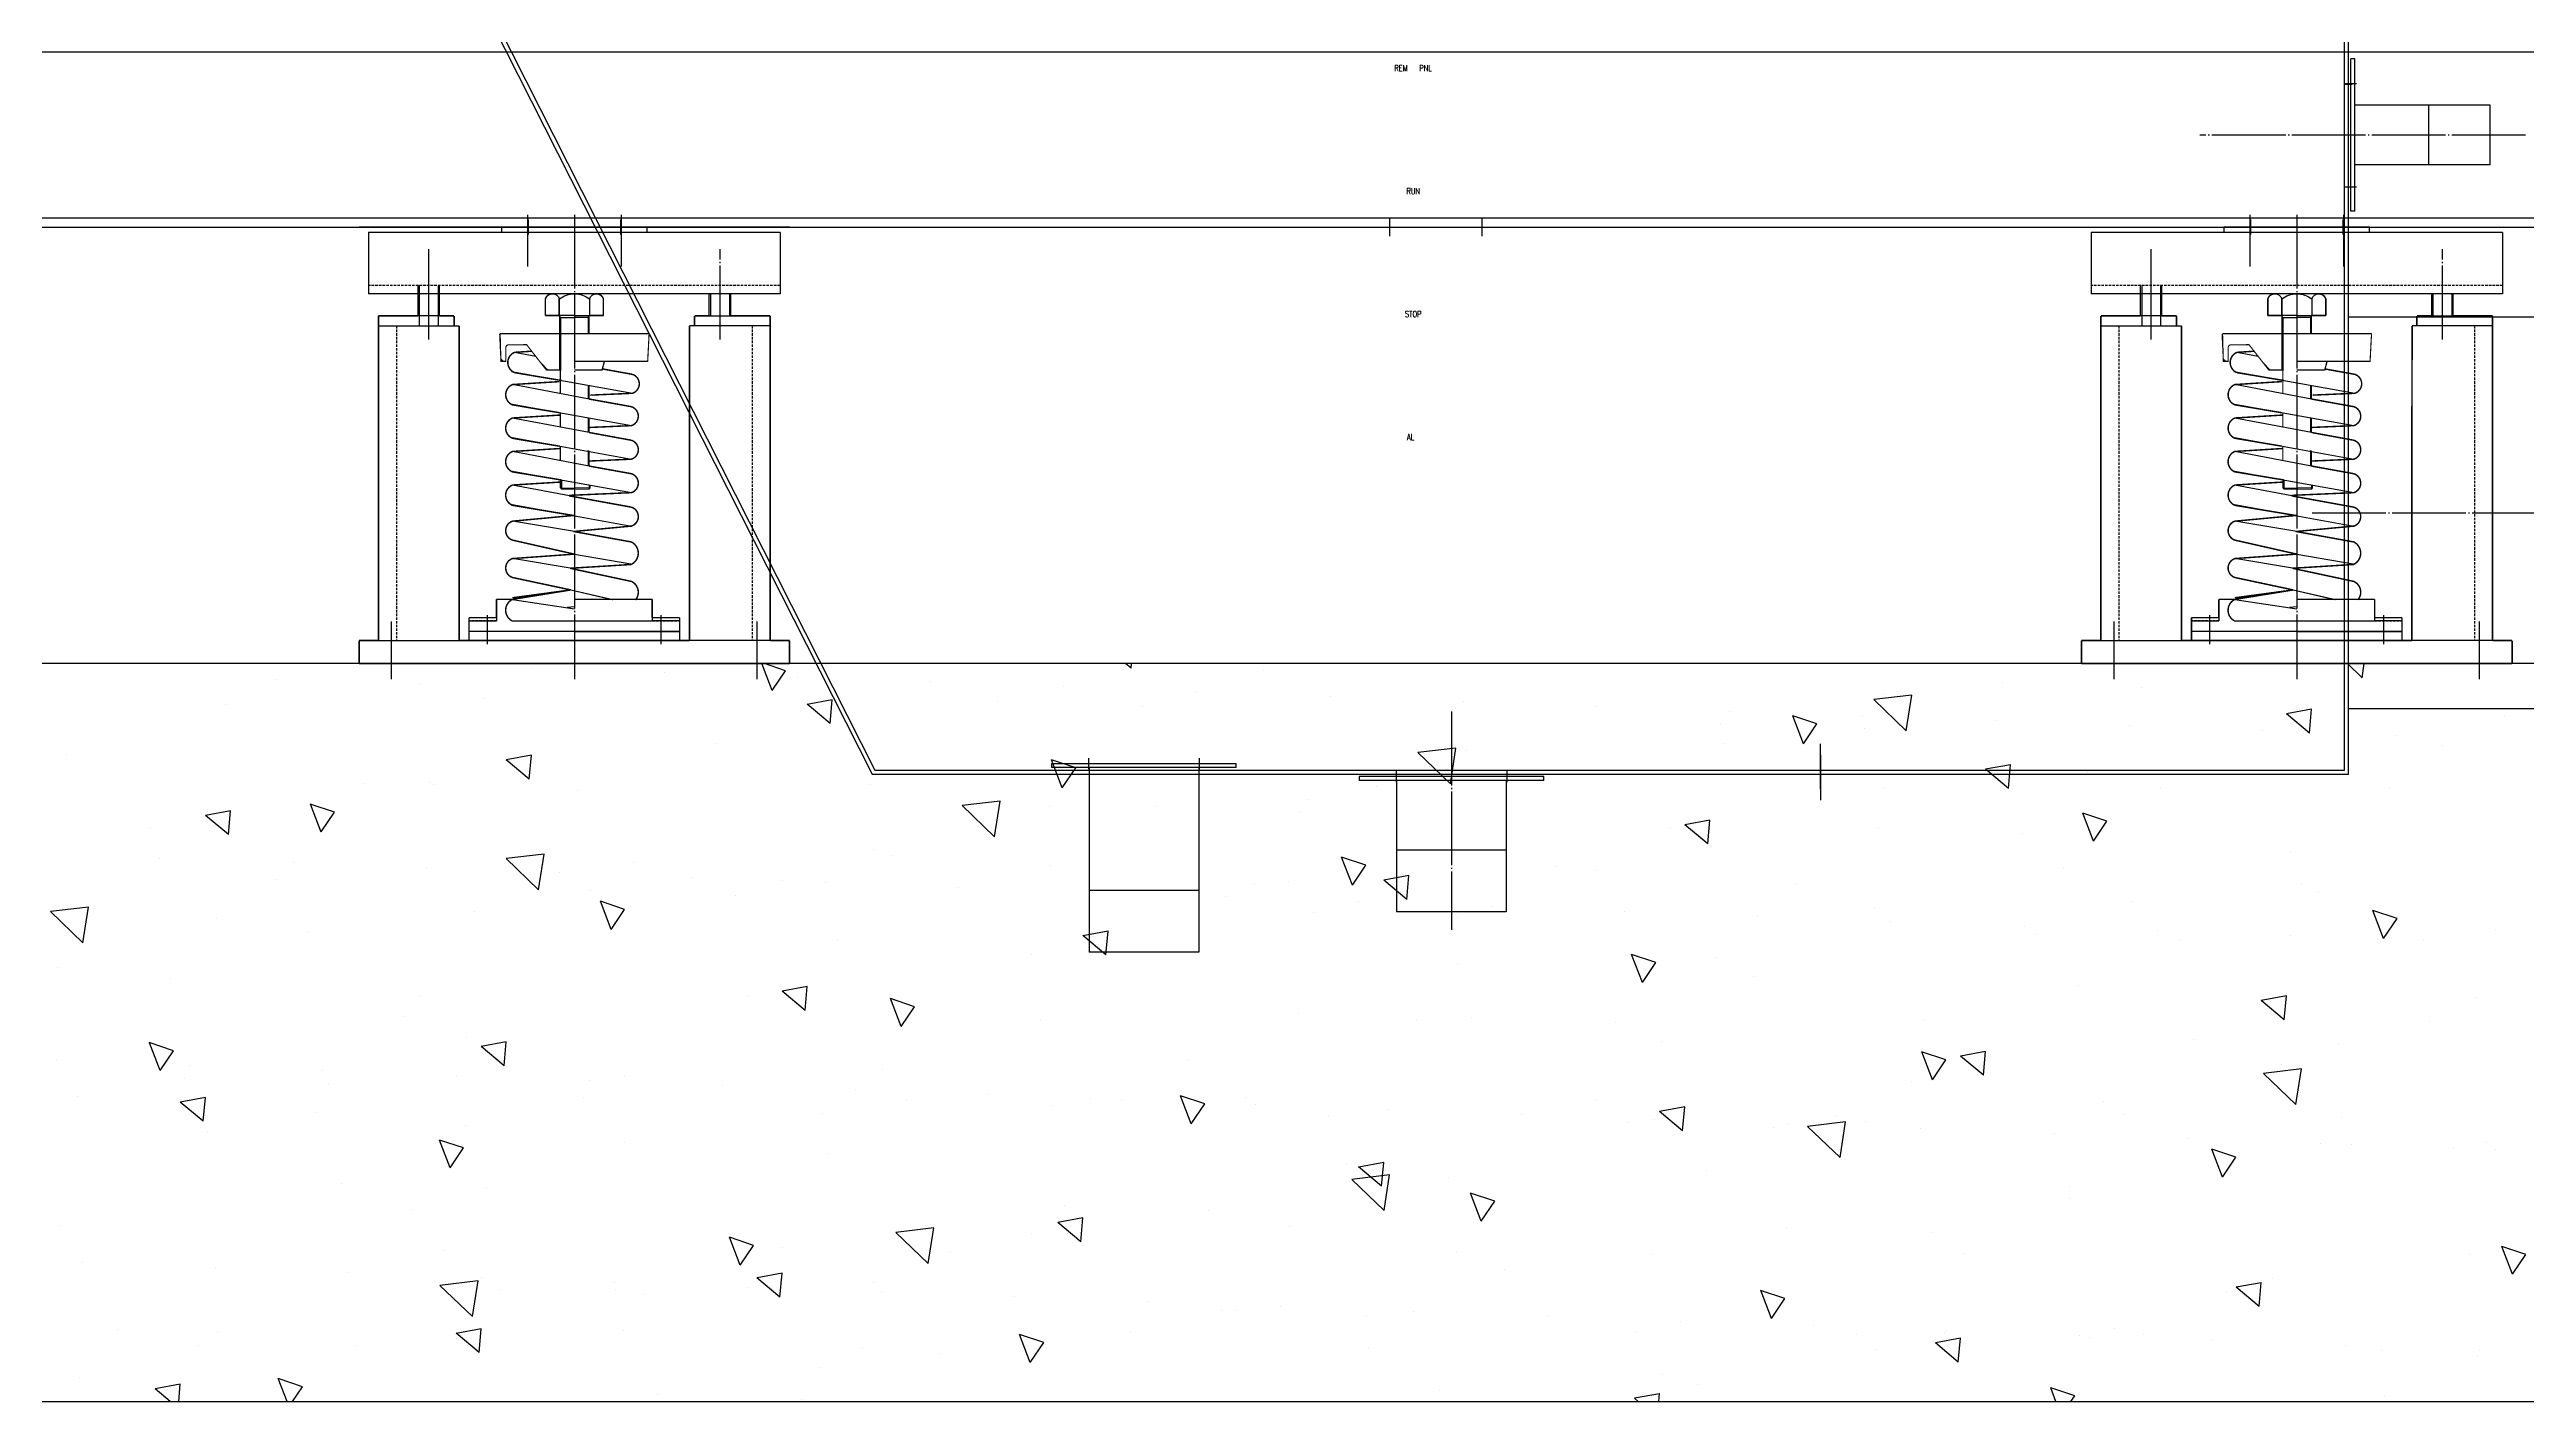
# Model space of a CAD drawing. Header units: millimetres. Extents: x 2905 to 24764, y 2030 to 17488.
# Drawn here: x 7667 to 9680, y 3609 to 4708 of the extents above; entities that cross this region are included whole.
import ezdxf
from ezdxf.enums import TextEntityAlignment as Align

# ---------------------------------------------------------------- set-up
doc = ezdxf.new("R2010")
doc.units = ezdxf.units.MM
doc.linetypes.add('CENTER', pattern=[65, 60, -2, 1, -2])
doc.linetypes.add('HIDDEN', pattern=[3, 2, -1])
doc.layers.add('CENTER', color=1, linetype='CENTER')
doc.layers.add('ST', color=2, linetype='Continuous')
doc.styles.add('단선체', font='romans.shx', dxfattribs={"height": 40, "bigfont": 'ciwhs.shx'})

# ---------------------------------------------------------------- blocks, each defined once
blk = doc.blocks.new('9가로')
at = {"color": 1}
blk.add_line((-4.5, 0), (4.5, 0), dxfattribs=at)
blk = doc.blocks.new('A$C25fbd1b3')
for p, q in [((115.9, 423.1), (234, 423.1)), ((115.9, 418.6), (115.9, 423.1)), ((221.2, 423.1), (128.8, 423.1)), ((234, 418.6), (234, 423.1)), ((7.8, 418.6), (7.8, 368.8)), ((7.8, 418.6), (342.2, 418.6)), ((342.2, 418.6), (342.2, 368.8)), ((7.8, 368.8), (342.2, 368.8)), ((47.9, 350.8), (47.9, 368.8)), ((47.9, 350.8), (47.9, 368.8)), ((48.9, 368.8), (48.9, 350.8)), ((64.3, 368.8), (64.3, 350.8)), ((65.3, 350.8), (65.3, 368.8)), ((157, 368.8), (193, 368.8)), ((162.8, 364.6), (162.8, 351.1)), ((187.2, 364.6), (187.2, 351.1)), ((187.2, 351.1), (187.2, 364.6)), ((198.5, 351.1), (198.5, 364.6)), ((198.5, 351.1), (198.5, 364.6)), ((284.7, 350.8), (284.7, 375.5)), ((284.7, 350.8), (284.7, 368.8)), ((285.7, 375.5), (285.7, 342.7)), ((285.7, 368.8), (285.7, 350.8)), ((301, 375.5), (301, 342.7)), ((301, 368.8), (301, 350.8)), ((302, 350.8), (302, 375.5)), ((302, 350.8), (302, 368.8)), ((302, 350.8), (302, 368.8)), ((15.8, 342.7), (81.3, 342.7)), ((67.3, 350.8), (39.1, 350.8)), ((175, 351.1), (151.4, 351.1)), ((163.8, 349.6), (162.9, 351.1)), ((163.8, 349.6), (175, 349.6)), ((163.8, 349.6), (163.8, 336.4)), ((175, 351.1), (198.5, 351.1)), ((175, 351.1), (198.5, 351.1)), ((186.2, 349.6), (175, 349.6)), ((186.2, 349.6), (187.1, 351.1)), ((186.2, 349.6), (186.2, 336.4)), ((334.2, 342.7), (268.6, 342.7)), ((282.7, 350.8), (310.8, 350.8)), ((186.2, 336.4), (186.2, 306.2)), ((187.1, 336.4), (187.1, 306.8)), ((213.7, 327.3), (216.2, 327.3)), ((115.4, 313.7), (175, 313.7)), ((226.2, 305.7), (127.8, 287.9)), ((152.3, 306.8), (150.4, 313.7)), ((152.3, 306.8), (175, 306.8)), ((206.4, 317.9), (223.6, 321.2)), ((230.7, 313.7), (234.7, 313.7)), ((162.9, 283.2), (225.3, 295)), ((163.8, 294.4), (163.8, 283.4)), ((227, 279.4), (128.6, 261.6)), ((162.9, 256), (225.3, 267.8)), ((163.8, 267.9), (163.8, 256.1)), ((227, 252.1), (128.6, 234.3)), ((227, 224.9), (128.6, 207.1)), ((162.9, 228.7), (225.3, 240.6)), ((163.8, 241.4), (163.8, 228.9)), ((162.1, 210.8), (174.2, 210.8)), ((162.9, 201.5), (225.3, 213.3)), ((163, 213.3), (163, 209.8)), ((186.3, 210.8), (174.2, 210.8)), ((185.4, 217.4), (185.4, 209.8)), ((227, 197.7), (128.6, 179.9)), ((175, 175.4), (225.3, 183.9)), ((175, 157.1), (129.2, 149.2)), ((178.5, 145.6), (225.3, 153.5)), ((177.9, 128), (143.6, 120.2)), ((177.9, 128), (144.3, 120.3)), ((89.4, 103), (111.7, 103)), ((111.7, 105.4), (111.7, 103)), ((225.9, 103), (111.7, 103)), ((124.9, 120.3), (175, 120.3)), ((225.3, 120.3), (175, 112.7)), ((175, 114.3), (180.9, 113.8)), ((238.3, 105.4), (238.3, 103)), ((260.6, 103), (238.3, 103)), ((15.8, 86.8), (81.4, 86.8)), ((175, 94.3), (89.4, 94.3)), ((89.4, 94.3), (175, 94.3)), ((89.4, 94.3), (260.7, 94.3)), ((106.6, 94.3), (89.4, 94.3)), ((243.4, 94.3), (260.6, 94.3)), ((334.2, 86.8), (268.6, 86.8)), ((0, 68.1), (350, 68.1))]:
    blk.add_line(p, q)
at = {"linetype": 'CENTER'}
for p, q in [((293.4, 349.4), (293.4, 405.2)), ((293.4, 356.2), (293.4, 389.6)), ((104.3, 83.8), (104.3, 107.4)), ((245.7, 83.8), (245.7, 107.4))]:
    blk.add_line(p, q, dxfattribs=at)
at = {"linetype": 'HIDDEN'}
for p, q in [((7.8, 375.5), (342.2, 375.5)), ((30.5, 342.7), (30.5, 86.8)), ((319.5, 342.7), (319.5, 86.8)), ((111.7, 103), (89.4, 103)), ((238.3, 103), (260.6, 103))]:
    blk.add_line(p, q, dxfattribs=at)
at = {"color": 0}
for p, q in [((186.2, 335.1), (187.5, 336.4)), ((196.5, 306.8), (202.2, 312.6)), ((232.6, 313.7), (235, 316.1))]:
    blk.add_line(p, q, dxfattribs=at)
for points, const_width in [([(157, 368.8, 0.322657), (151.4, 364.6, 0.322657)], 1.2), ([(193, 368.8, -0.322657), (198.5, 364.6, -0.322657)], 1.2), ([(230.7, 325, 0.414214), (228.4, 327.3, 0.414214)], 0.909), ([(127.8, 303.3, 0.725116), (127.8, 287.9, 0.725116)], 1.2), ([(185.5, 298.3), (223.6, 304.7, 0.664207), (223.6, 321.2, 0.63815)], 1.2), ([(185.5, 298.3), (223.6, 304.7, 0.562661), (225.9, 319.8, 0.562661)], 1.2), ([(187.1, 272.1), (225.3, 278.5, 0.664207), (225.3, 295, 0.63815)], 1.2), ([(128.6, 277, 0.725116), (128.6, 261.6, 0.725116)], 1.2), ([(187.1, 244.9), (225.3, 251.3, 0.664207), (225.3, 267.8, 0.63815)], 1.2), ([(128.6, 249.7, 0.725116), (128.6, 234.3, 0.725116)], 1.2), ([(128.6, 222.5, 0.725116), (128.6, 207.1, 0.725116)], 1.2), ([(185.4, 217.4), (225.3, 224, 0.664207), (225.3, 240.6)], 1.2), ([(175, 188.4), (225.3, 196.8, 0.664207), (225.3, 213.3, 0.63815)], 1.2), ([(128.6, 195.3, 0.725116), (128.6, 179.9, 0.725116)], 1.2), ([(175, 157.1), (225.3, 168.5, 0.712533), (225.3, 183.9, 0.643566)], 1.2), ([(128.6, 167, 0.611938), (128.6, 148.8, 0.611938)], 1.2), ([(225.3, 153.5, -0.712533), (225.3, 138.1), (177.9, 128)], 1.2), ([(128.6, 134.9, 0.495188), (125.3, 119.9, 0.495188)], 1.2), ([(225.9, 103, 0.602155), (225.3, 120.3, 0.60596)], 1.2)]:
    blk.add_lwpolyline(points, format="xyb", dxfattribs=dict(const_width=const_width))
for points, const_width in [([(151.4, 351.1), (151.4, 364.6)], 1.2), ([(198.5, 351.1), (198.5, 364.6)], 1.2), ([(15.8, 350.8), (15.8, 86.8)], 1.34), ([(15.8, 350.8), (47.9, 350.8)], 1.34), ([(15.8, 350.8), (47.9, 350.8)], 1.34), ([(65.3, 350.8), (77.3, 350.8)], 1.34), ([(67.3, 350.8), (77.3, 350.8)], 1.34), ([(77.3, 350.8), (77.3, 342.7)], 1.34), ([(77.3, 350.8), (77.3, 342.7)], 1.34), ([(81.3, 342.7), (81.4, 86.8)], 1.34), ([(162.9, 351.1), (151.4, 351.1)], 1.2), ([(162.9, 351.1), (162.9, 336.4)], 0.751), ([(187.1, 351.1), (198.5, 351.1)], 1.2), ([(187.1, 351.1), (187.1, 336.4)], 0.751), ([(268.6, 342.7), (268.6, 86.8)], 1.34), ([(282.7, 350.8), (272.7, 350.8)], 1.34), ([(284.7, 350.8), (272.7, 350.8)], 1.34), ([(272.7, 350.8), (272.7, 342.7)], 1.34), ([(272.7, 350.8), (272.7, 342.7)], 1.34), ([(334.2, 350.8), (302, 350.8)], 1.34), ([(334.2, 350.8), (302, 350.8)], 1.34), ([(334.2, 350.8), (334.2, 86.8)], 1.34), ([(175, 336.4), (114.2, 336.4)], 0.909), ([(114.2, 336.4), (115.4, 313.7)], 0.909), ([(175, 336.4), (235.3, 336.4)], 0.909), ([(197.7, 306.8), (213.7, 327.3)], 0.909), ([(223.6, 321.2), (209.6, 322.1)], 1.2), ([(213.7, 327.3), (228.4, 327.3)], 0.909), ([(230.7, 325), (230.7, 313.7)], 0.909), ([(235.7, 336.4), (234.6, 313.7)], 0.909), ([(235.3, 336.4), (234.7, 313.7)], 0.909), ([(150.4, 313.7), (115.4, 313.7)], 0.909), ([(127.8, 303.3), (152.1, 307.7)], 1.2), ([(197.7, 306.8), (186.2, 306.8)], 1.2), ([(186.3, 306.8), (186.3, 287.6)], 0.976), ([(230.7, 313.7), (234.7, 313.7)], 0.909), ([(127.8, 287.9), (162.1, 286.4)], 1.2), ([(128.6, 277), (162.9, 283.2)], 1.2), ([(162.9, 294.2), (162.9, 283.2)], 0.751), ([(225.3, 295), (187.1, 297.4)], 1.2), ([(128.6, 261.6), (162.9, 260.1)], 1.2), ([(162.9, 267.8), (162.9, 256)], 0.751), ([(225.3, 267.8), (186.3, 270.2)], 1.2), ([(186.3, 272), (186.3, 260.4)], 0.976), ([(128.6, 249.7), (162.9, 256)], 1.2), ([(225.3, 240.6), (186.3, 243)], 1.2), ([(186.3, 244.8), (186.3, 233.2)], 0.976), ([(128.6, 234.3), (162.9, 232.8)], 1.2), ([(128.6, 222.5), (162.9, 228.7)], 1.2), ([(162.9, 241.2), (162.9, 228.7)], 0.751), ([(128.6, 207.1), (179.2, 204.9)], 1.2), ([(128.6, 195.3), (179.2, 204.5)], 1.2), ([(162.1, 210.8), (163, 209.8)], 0.976), ([(162.1, 213.1), (162.1, 210.8)], 0.751), ([(163, 209.8), (174.2, 209.8)], 0.751), ([(185.4, 209.8), (174.2, 209.8)], 0.751), ([(186.3, 210.8), (185.4, 209.8)], 0.751), ([(225.3, 213.3), (186.3, 215.7)], 1.2), ([(186.3, 217.5), (186.3, 210.8)], 0.976), ([(225.3, 183.9), (175, 188.6)], 1.2), ([(128.6, 179.9), (175.8, 175.5)], 1.2), ([(128.6, 167), (175, 175.4)], 1.2), ([(128.6, 148.7), (178.5, 145.6)], 1.2), ([(178.5, 145.6), (128.6, 134.9)], 1.2), ([(175, 157.1), (225.3, 153.5)], 1.2), ([(111.7, 120.3), (111.7, 105.4)], 1.2), ([(124.9, 120.3), (111.7, 120.3)], 1.2), ([(225.3, 120.3), (177.9, 128)], 1.2), ([(225.3, 121.6), (177.9, 128)], 1.2), ([(225.1, 120.3), (238.3, 120.3)], 1.2), ([(238.3, 120.3), (238.3, 105.4)], 1.2), ([(111.7, 105.4), (89.4, 105.4)], 1.2), ([(89.4, 105.4), (89.4, 94.3)], 1.2), ([(238.3, 105.4), (260.6, 105.4)], 1.2), ([(260.6, 105.4), (260.6, 94.3)], 1.2), ([(0, 86.8), (0, 68.1)], 1.34), ([(0, 86.8), (15.8, 86.8)], 1.34), ([(81.4, 86.8), (268.6, 86.8)], 1.34), ([(89.4, 94.3), (89.4, 86.8)], 1.2), ([(260.6, 94.3), (260.6, 86.8)], 1.2), ([(350, 86.8), (334.2, 86.8)], 1.34), ([(350, 86.8), (350, 68.1)], 1.34), ([(0, 68.1), (350, 68.1)], 1.34)]:
    blk.add_lwpolyline(points, dxfattribs=dict(const_width=const_width))
for centre, radius, start, end in [((157.1, 362.8), 5.94, 17.2184, 162.7816), ((175.1, 348.4), 20.4, 90.4828, 127.3884), ((174.8, 348.4), 20.4, 52.6116, 89.5172), ((192.8, 362.8), 5.94, 17.2184, 162.7816)]:
    blk.add_arc(centre, radius, start, end)
at = {"layer": 'CENTER'}
for p, q in [((137, 433), (137, 390.9)), ((175, 433), (175, 55.5)), ((213, 433), (213, 390.9)), ((56.6, 331.7), (56.6, 405.2)), ((293.4, 331.7), (293.4, 405.2)), ((26.5, 55.4), (26.5, 102.4)), ((323.5, 55.4), (323.5, 102.4))]:
    blk.add_line(p, q, dxfattribs=at)

msp = doc.modelspace()

# ---------------------------------------------------------------- linework, layer by layer
for p, q in [((7982.8, 4815.6), (8335.4, 4118.8)), ((7985, 4818.8), (8337.6, 4122)), ((9532.2, 4122), (9532.2, 4818.8)), ((9535.4, 4118.8), (9535.4, 4815.6)), ((5343.3, 4706.1), (12243.2, 4706.1)), ((9537.4, 4576.4), (9537.4, 4700.4)), ((9540.6, 4700.4), (9537.4, 4700.4)), ((9540.6, 4576.4), (9540.6, 4700.4)), ((9650.6, 4662.7), (9540.6, 4662.7)), ((9600.6, 4614.1), (9600.6, 4662.7)), ((9650.6, 4614.1), (9650.6, 4662.7)), ((9650.6, 4614.1), (9540.6, 4614.1)), ((5343.3, 4571.1), (12243.2, 4571.1)), ((9540.6, 4576.4), (9537.4, 4576.4)), ((5343.3, 4563.6), (12243.2, 4563.6)), ((8268.3, 4563.6), (7918.3, 4563.6)), ((9318.3, 4563.6), (9668.3, 4563.6)), ((7918.3, 4208.6), (8268.3, 4208.6)), ((9668.3, 4208.6), (9318.3, 4208.6)), ((8335.4, 4118.8), (9535.4, 4118.8)), ((8337.6, 4122), (9532.2, 4122)), ((8481.2, 4127.2), (8481.2, 4124)), ((8631.2, 4127.2), (8481.2, 4127.2)), ((8631.2, 4124), (8481.2, 4124)), ((8511.7, 4124), (8511.7, 3974)), ((8600.8, 4124), (8600.8, 3974)), ((8631.2, 4124), (8631.2, 4127.2)), ((8731.2, 4116.8), (8731.2, 4113.6)), ((8881.2, 4116.8), (8731.2, 4116.8)), ((8881.2, 4113.6), (8731.2, 4113.6)), ((8761.7, 4113.6), (8761.7, 4006.8)), ((8850.8, 4113.6), (8850.8, 4006.8)), ((8881.2, 4113.6), (8881.2, 4116.8)), ((8850.8, 4056.8), (8761.7, 4056.8)), ((8600.8, 4024), (8511.7, 4024)), ((8850.8, 4006.8), (8761.7, 4006.8)), ((8600.8, 3974), (8511.7, 3974))]:
    msp.add_line(p, q)
at = {"color": 2}
for p, q in [((9532.4, 4679.7), (9538.4, 4679.7)), ((9532.4, 4596.4), (9538.4, 4596.4))]:
    msp.add_line(p, q, dxfattribs=at)
at = {"color": 1}
for p, q in [((9532.9, 4680.4), (9541.9, 4680.4)), ((9532.9, 4596.4), (9541.9, 4596.4)), ((8755.8, 4571.1), (8755.8, 4556.1)), ((8830.8, 4571.1), (8830.8, 4556.1)), ((8055.8, 4569.6), (8055.8, 4557.6)), ((8130.8, 4569.6), (8130.8, 4557.6)), ((9455.8, 4569.6), (9455.8, 4557.6)), ((9530.8, 4569.6), (9530.8, 4557.6)), ((8511.2, 4131.7), (8511.2, 4122.7)), ((8601.2, 4131.7), (8601.2, 4122.7))]:
    msp.add_line(p, q, dxfattribs=at)
at = {"color": 7}
for p, q in [((9535.4, 4490.5), (9740.4, 4490.5)), ((9535.4, 4172), (9740.4, 4172))]:
    msp.add_line(p, q, dxfattribs=at)
at = {"color": 8}
for p, q in [((12743.3, 4208.6), (4843.3, 4208.6)), ((4843.3, 3608.6), (12743.3, 3608.6))]:
    msp.add_line(p, q, dxfattribs=at)
at = {"color": 8, "linetype": 'Continuous'}
for p, q in [((8254.2, 4186.6), (8245.7, 4208.6)), ((8265, 4202.8), (8247.8, 4208.6)), ((8545.8, 4204.9), (8541.4, 4208.6)), ((8545.8, 4204.9), (8546.1, 4208.6)), ((9546.4, 4197.1), (9534.5, 4208.6)), ((9546.4, 4197.1), (9548.2, 4208.6)), ((7850.4, 4195.4), (7850.4, 4195.4)), ((7967.9, 4191.3), (7967.9, 4191.3)), ((8058.2, 4205.5), (8058.2, 4205.5)), ((8166.5, 4201.6), (8166.5, 4201.6)), ((8254.1, 4186.6), (8265, 4202.8)), ((8274.7, 4197.6), (8274.7, 4197.6)), ((8382.9, 4193.7), (8382.9, 4193.7)), ((8491.2, 4189.7), (8491.2, 4189.7)), ((8653.2, 4202.8), (8653.2, 4202.8)), ((9254.3, 4193.3), (9254.3, 4193.3)), ((9367, 4189), (9367, 4189)), ((7809.6, 4175), (7809.6, 4175)), ((8019.4, 4180.3), (8019.4, 4180.3)), ((8301.2, 4159.8), (8282.5, 4175.5)), ((8302.9, 4179.2), (8282.6, 4175.4)), ((8301.2, 4159.8), (8302.9, 4179.2)), ((8437.6, 4177.6), (8437.6, 4177.6)), ((8555.1, 4173.5), (8555.1, 4173.5)), ((8599.4, 4185.8), (8599.4, 4185.8)), ((8707.6, 4181.8), (8707.6, 4181.8)), ((8815.9, 4177.9), (8815.9, 4177.9)), ((8924.1, 4173.9), (8924.1, 4173.9)), ((9032.3, 4170), (9032.3, 4170)), ((9180.4, 4182.9), (9149.5, 4179.3)), ((9175.9, 4154), (9149.5, 4179.3)), ((9157.2, 4183.7), (9157.2, 4183.7)), ((9175.9, 4154), (9180.4, 4182.9)), ((9505.3, 4171.5), (9484.9, 4167.8)), ((9503.6, 4152.1), (9484.9, 4167.8)), ((9503.6, 4152.1), (9505.3, 4171.6)), ((8314.5, 4157.3), (8314.5, 4157.3)), ((9024.8, 4159.8), (9024.8, 4159.8)), ((9092.3, 4143.4), (9083.6, 4166.1)), ((9103.2, 4159.5), (9083.6, 4166.1)), ((9092.3, 4143.4), (9103.2, 4159.5)), ((9140.5, 4166), (9140.5, 4166)), ((9142.3, 4155.7), (9142.3, 4155.7)), ((9248.8, 4162.1), (9248.8, 4162.1)), ((9357, 4158.1), (9357, 4158.1)), ((9465.2, 4154.2), (9465.2, 4154.2)), ((9573.5, 4150.2), (9573.5, 4150.2)), ((9662.1, 4166), (9662.1, 4166)), ((7680.7, 4134.7), (7680.7, 4134.7)), ((8058.4, 4134.1), (8038, 4130.3)), ((8056.7, 4114.7), (8038, 4130.3)), ((8056.7, 4114.7), (8058.4, 4134.1)), ((8208.1, 4143.3), (8208.1, 4143.3)), ((8489.9, 4107.5), (8481.2, 4130.3)), ((8500.8, 4123.7), (8481.2, 4130.3)), ((8809.9, 4139.8), (8779, 4136.2)), ((8805.4, 4110.9), (8779, 4136.2)), ((8805.4, 4110.9), (8809.8, 4139.8)), ((8818.5, 4138.2), (8818.5, 4138.2)), ((9028.3, 4143.4), (9028.3, 4143.4)), ((9611.9, 4142), (9611.9, 4142)), ((7922, 4110.9), (7922, 4110.9)), ((7975.8, 4111.7), (7975.8, 4111.7)), ((7978.6, 4109.9), (7978.6, 4109.9)), ((8333.7, 4109.9), (8333.7, 4109.9)), ((8489.9, 4107.5), (8500.8, 4123.7)), ((8745.4, 4108.9), (8745.4, 4108.9)), ((8795.3, 4125.5), (8795.3, 4125.5)), ((9157.1, 4108), (9157.1, 4108)), ((9260.7, 4126.4), (9240.4, 4122.7)), ((9259, 4107), (9240.4, 4122.7)), ((9259, 4107), (9260.7, 4126.5)), ((9323.4, 4120.4), (9323.4, 4120.4)), ((9382.5, 4107.7), (9382.5, 4107.7)), ((7813.8, 4088.9), (7793.5, 4085.2)), ((7812.1, 4069.6), (7813.8, 4089)), ((7898.4, 4087.8), (7878.7, 4094.4)), ((7887.5, 4071.6), (7878.8, 4094.4)), ((7887.5, 4071.7), (7898.4, 4087.8)), ((8096.1, 4105.7), (8096.1, 4105.7)), ((8439.3, 4096.7), (8408.5, 4093.1)), ((8434.9, 4067.8), (8408.5, 4093.1)), ((8434.8, 4067.8), (8439.3, 4096.7)), ((8479.8, 4092.6), (8479.8, 4092.6)), ((8565.8, 4092.1), (8565.8, 4092.1)), ((8683.3, 4087.9), (8683.3, 4087.9)), ((8689.6, 4097.8), (8689.6, 4097.8)), ((9339, 4080.4), (9319.3, 4087)), ((9328.1, 4064.2), (9319.4, 4087)), ((9568.8, 4107), (9568.8, 4107)), ((7749.2, 4075.6), (7749.2, 4075.6)), ((7812.1, 4069.6), (7793.4, 4085.2)), ((8984.6, 4074.8), (8984.6, 4074.8)), ((9016.2, 4081.3), (8995.8, 4077.5)), ((9014.5, 4061.9), (8995.8, 4077.6)), ((9014.5, 4061.9), (9016.2, 4081.4)), ((9153, 4074.3), (9153, 4074.3)), ((9270.5, 4070.1), (9270.5, 4070.1)), ((9328.1, 4064.3), (9339, 4080.4)), ((7756.4, 4050.5), (7756.4, 4050.5)), ((8068.8, 4053.6), (8037.9, 4050)), ((8064.3, 4024.7), (8037.9, 4050)), ((8064.3, 4024.7), (8068.8, 4053.6)), ((8141, 4047), (8141, 4047)), ((8336.4, 4057.8), (8336.4, 4057.8)), ((8350.8, 4052.3), (8350.8, 4052.3)), ((8725.7, 4028.4), (8716.9, 4051.2)), ((8736.6, 4044.6), (8716.9, 4051.2)), ((9488.6, 4055.7), (9488.6, 4055.7)), ((7850.6, 4033), (7850.6, 4033)), ((7864.7, 4046.5), (7864.7, 4046.5)), ((7972.9, 4042.6), (7972.9, 4042.6)), ((8068.3, 4045.4), (8068.3, 4045.4)), ((8081.1, 4038.6), (8081.1, 4038.6)), ((8189.4, 4034.7), (8189.4, 4034.7)), ((8262.3, 4032), (8262.3, 4032)), ((8297.6, 4030.7), (8297.6, 4030.7)), ((8405.8, 4026.8), (8405.8, 4026.8)), ((8480, 4044.5), (8480, 4044.5)), ((8645.9, 4029.3), (8645.9, 4029.3)), ((8674, 4031), (8674, 4031)), ((8725.7, 4028.4), (8736.6, 4044.6)), ((8771.6, 4036.2), (8751.3, 4032.4)), ((8769.9, 4016.8), (8751.3, 4032.5)), ((8769.9, 4016.8), (8771.6, 4036.2)), ((8891.7, 4043.5), (8891.7, 4043.5)), ((8923.6, 4040), (8923.6, 4040)), ((9085.7, 4030.1), (9085.7, 4030.1)), ((9303.4, 4042.6), (9303.4, 4042.6)), ((9497.4, 4029.1), (9497.4, 4029.1)), ((7698.3, 4010.5), (7667.4, 4006.9)), ((7693.8, 3981.6), (7667.4, 4006.9)), ((7693.8, 3981.6), (7698.3, 4010.5)), ((8012.1, 4006.7), (8012.1, 4006.7)), ((8106.8, 4024.3), (8106.8, 4024.3)), ((8123.3, 3992.5), (8114.5, 4015.3)), ((8134.1, 4008.7), (8114.5, 4015.3)), ((8123.2, 3992.5), (8134.1, 4008.7)), ((8224.3, 4020.2), (8224.3, 4020.2)), ((8514.1, 4022.8), (8514.1, 4022.8)), ((8622.3, 4018.9), (8622.3, 4018.9)), ((8694, 4006.5), (8694, 4006.5)), ((8730.5, 4014.9), (8730.5, 4014.9)), ((8838.7, 4010.9), (8838.7, 4010.9)), ((8947, 4007), (8947, 4007)), ((9149.9, 4010.2), (9149.9, 4010.2)), ((9359.7, 4015.4), (9359.7, 4015.4)), ((9510.8, 4022.2), (9510.8, 4022.2)), ((9563.9, 3985.1), (9555.1, 4007.9)), ((9574.8, 4001.3), (9555.1, 4007.9)), ((7802.3, 4001.5), (7802.3, 4001.5)), ((7877.4, 3990.1), (7877.4, 3990.1)), ((8527.1, 3991.1), (8506.7, 3987.3)), ((8525.4, 3971.7), (8506.7, 3987.4)), ((8525.4, 3971.7), (8527.1, 3991.1)), ((8811.5, 4002.4), (8811.5, 4002.4)), ((9055.2, 4003), (9055.2, 4003)), ((9163.4, 3999.1), (9163.4, 3999.1)), ((9271.7, 3995.1), (9271.7, 3995.1)), ((9281.2, 3988.7), (9281.2, 3988.7)), ((9379.9, 3991.2), (9379.9, 3991.2)), ((9488.1, 3987.2), (9488.1, 3987.2)), ((9563.8, 3985.1), (9574.8, 4001.3)), ((9654.8, 3992.4), (9654.8, 3992.4)), ((8307.2, 3983.7), (8307.2, 3983.7)), ((8464.6, 3972.3), (8464.6, 3972.3)), ((8961.4, 3949.3), (8952.7, 3972.1)), ((8972.3, 3965.5), (8952.7, 3972.1)), ((9021, 3969.8), (9021, 3969.8)), ((9398.7, 3984.6), (9398.7, 3984.6)), ((9596.4, 3983.3), (9596.4, 3983.3)), ((7673.4, 3961.1), (7673.4, 3961.1)), ((7765.4, 3952.5), (7765.4, 3952.5)), ((8811.2, 3964.6), (8811.2, 3964.6)), ((8961.4, 3949.3), (8972.3, 3965.5)), ((9051.8, 3954.5), (9051.8, 3954.5)), ((9316, 3946.9), (9316, 3946.9)), ((7968.4, 3938.2), (7968.4, 3938.2)), ((8235.1, 3938.8), (8235.1, 3938.8)), ((8280.8, 3926.6), (8262.1, 3942.3)), ((8282.5, 3946), (8262.2, 3942.2)), ((8280.8, 3926.6), (8282.5, 3946)), ((8359, 3913.4), (8350.3, 3936.2)), ((8369.9, 3929.6), (8350.3, 3936.2)), ((8352.6, 3934.7), (8352.6, 3934.7)), ((8359, 3913.4), (8369.9, 3929.6)), ((9484.9, 3938.3), (9464.5, 3934.6)), ((9483.2, 3919), (9464.5, 3934.6)), ((9483.2, 3919), (9484.9, 3938.4)), ((9639, 3936.7), (9639, 3936.7)), ((7954.6, 3921.3), (7954.6, 3921.3)), ((8366.3, 3920.3), (8366.3, 3920.3)), ((8472.4, 3919), (8472.4, 3919)), ((8682.2, 3924.3), (8682.2, 3924.3)), ((8778, 3919.3), (8778, 3919.3)), ((8822.2, 3921), (8822.2, 3921)), ((8939.8, 3916.9), (8939.8, 3916.9)), ((9189.7, 3918.4), (9189.7, 3918.4)), ((9601.4, 3917.4), (9601.4, 3917.4)), ((7767.5, 3893.8), (7747.8, 3900.4)), ((7756.6, 3877.6), (7747.9, 3900.3)), ((7756.6, 3877.6), (7767.5, 3893.8)), ((8005.6, 3904.5), (8005.6, 3904.5)), ((8038, 3900.9), (8017.6, 3897.1)), ((8036.3, 3881.5), (8017.6, 3897.2)), ((8036.3, 3881.5), (8038, 3900.9)), ((8592.8, 3886.7), (8592.8, 3886.7)), ((8977.3, 3901.3), (8977.3, 3901.3)), ((9208.1, 3886.4), (9188.4, 3893)), ((9197.2, 3870.2), (9188.5, 3892.9)), ((9197.2, 3870.2), (9208.1, 3886.4)), ((9240.3, 3893.2), (9220, 3889.5)), ((9238.6, 3873.8), (9220, 3889.5)), ((9238.6, 3873.8), (9240.3, 3893.3)), ((9409.4, 3903.2), (9409.4, 3903.2)), ((9527, 3899.1), (9527, 3899.1)), ((7672.6, 3885.6), (7672.6, 3885.6)), ((7776.1, 3871.1), (7776.1, 3871.1)), ((7780.8, 3881.6), (7780.8, 3881.6)), ((7889, 3877.7), (7889, 3877.7)), ((7893.6, 3866.9), (7893.6, 3866.9)), ((7997.3, 3873.7), (7997.3, 3873.7)), ((8105.5, 3869.8), (8105.5, 3869.8)), ((8133.7, 3873.5), (8133.7, 3873.5)), ((8213.7, 3865.8), (8213.7, 3865.8)), ((8343.5, 3878.7), (8343.5, 3878.7)), ((9180, 3868.9), (9180, 3868.9)), ((9497.1, 3879), (9466.2, 3875.4)), ((9492.6, 3850.1), (9466.2, 3875.4)), ((9481.3, 3882.2), (9481.3, 3882.2)), ((9492.6, 3850.1), (9497.1, 3879)), ((7689.2, 3856.8), (7689.2, 3856.8)), ((7793.4, 3855.8), (7773, 3852)), ((7791.7, 3836.4), (7773, 3852)), ((7791.7, 3836.4), (7793.4, 3855.8)), ((8100.9, 3855.8), (8100.9, 3855.8)), ((8322, 3861.9), (8322, 3861.9)), ((8363.3, 3853.3), (8363.3, 3853.3)), ((8430.2, 3857.9), (8430.2, 3857.9)), ((8480.8, 3849.1), (8480.8, 3849.1)), ((8512.6, 3854.9), (8512.6, 3854.9)), ((8538.4, 3853.9), (8538.4, 3853.9)), ((8594.8, 3834.3), (8586, 3857.1)), ((8605.7, 3850.5), (8586, 3857.1)), ((8594.8, 3834.3), (8605.7, 3850.5)), ((8638.6, 3855.7), (8638.6, 3855.7)), ((8646.7, 3850), (8646.7, 3850)), ((8754.9, 3846), (8754.9, 3846)), ((8924.3, 3853.9), (8924.3, 3853.9)), ((8995.8, 3848.1), (8975.4, 3844.4)), ((8994.1, 3828.7), (8995.8, 3848.2)), ((9336, 3852.9), (9336, 3852.9)), ((7795, 3827.9), (7795, 3827.9)), ((7883.2, 3843.4), (7883.2, 3843.4)), ((8004.8, 3833.2), (8004.8, 3833.2)), ((8294.9, 3842.4), (8294.9, 3842.4)), ((8706.6, 3841.4), (8706.6, 3841.4)), ((8863.1, 3842.1), (8863.1, 3842.1)), ((8950.5, 3835.5), (8950.5, 3835.5)), ((8971.4, 3838.1), (8971.4, 3838.1)), ((8994.1, 3828.7), (8975.4, 3844.4)), ((9068, 3831.3), (9068, 3831.3)), ((9079.6, 3834.2), (9079.6, 3834.2)), ((9126.6, 3835.9), (9095.7, 3832.3)), ((9122.1, 3807), (9095.7, 3832.3)), ((9118.3, 3840.5), (9118.3, 3840.5)), ((9122.1, 3807), (9126.5, 3835.9)), ((9142.6, 3836.6), (9142.6, 3836.6)), ((9187.8, 3830.2), (9187.8, 3830.2)), ((9296, 3826.3), (9296, 3826.3)), ((9352.4, 3841.8), (9352.4, 3841.8)), ((9530, 3839.5), (9530, 3839.5)), ((7992.4, 3798.5), (7983.6, 3821.2)), ((8003.3, 3814.7), (7983.6, 3821.2)), ((7992.3, 3798.5), (8003.3, 3814.7)), ((8133.9, 3819), (8133.9, 3819)), ((8299.8, 3810.2), (8299.8, 3810.2)), ((9404.3, 3822.3), (9404.3, 3822.3)), ((9433, 3791.1), (9424.2, 3813.8)), ((9443.9, 3807.3), (9424.2, 3813.8)), ((9432.9, 3791.1), (9443.9, 3807.3)), ((9512.5, 3818.4), (9512.5, 3818.4)), ((9537.7, 3817.7), (9537.7, 3817.7)), ((9620.7, 3814.4), (9620.7, 3814.4)), ((9647.4, 3818.9), (9647.4, 3818.9)), ((9655.2, 3813.6), (9655.2, 3813.6)), ((7904.3, 3785.5), (7904.3, 3785.5)), ((8721, 3801.2), (8721, 3801.2)), ((8756, 3792.8), (8725.2, 3789.2)), ((8751.6, 3763.9), (8725.2, 3789.2)), ((8749.5, 3783.6), (8730.8, 3799.3)), ((8751.2, 3803), (8730.9, 3799.2)), ((8749.5, 3783.6), (8751.2, 3803)), ((8751.5, 3763.9), (8756, 3792.8)), ((8803.8, 3791), (8803.8, 3791)), ((9013.6, 3796.3), (9013.6, 3796.3)), ((8021.8, 3781.4), (8021.8, 3781.4)), ((8491.5, 3767.7), (8491.5, 3767.7)), ((8830.5, 3755.2), (8821.8, 3778)), ((8841.4, 3771.4), (8821.8, 3778)), ((8830.5, 3755.2), (8841.4, 3771.4)), ((9308.2, 3783.4), (9308.2, 3783.4)), ((9308.7, 3773.3), (9308.7, 3773.3)), ((7674.9, 3751.3), (7674.9, 3751.3)), ((7961.1, 3764.6), (7961.1, 3764.6)), ((8385.5, 3749.7), (8354.7, 3746.1)), ((8381, 3720.8), (8354.7, 3746.1)), ((8381, 3720.8), (8385.5, 3749.7)), ((8465.1, 3745.5), (8465.1, 3745.5)), ((8506.7, 3757.9), (8486.3, 3754.1)), ((8505, 3738.5), (8486.3, 3754.2)), ((8505, 3738.5), (8506.7, 3757.9)), ((8609, 3763.6), (8609, 3763.6)), ((8674.9, 3750.7), (8674.9, 3750.7)), ((9078.7, 3750), (9078.7, 3750)), ((9196.2, 3745.8), (9196.2, 3745.8)), ((7987.1, 3731.7), (7987.1, 3731.7)), ((8228.1, 3719.4), (8219.4, 3742.1)), ((8239, 3735.5), (8219.4, 3742.1)), ((8228.1, 3719.4), (8239, 3735.5)), ((8262.1, 3733.5), (8262.1, 3733.5)), ((8398.8, 3730.7), (8398.8, 3730.7)), ((8810.5, 3729.7), (8810.5, 3729.7)), ((8970, 3727.7), (8970, 3727.7)), ((9222.2, 3728.8), (9222.2, 3728.8)), ((9633.9, 3727.8), (9633.9, 3727.8)), ((9668.7, 3712), (9660, 3734.7)), ((9679.6, 3728.1), (9660, 3734.7)), ((9665.9, 3732.2), (9665.9, 3732.2)), ((9668.7, 3712), (9679.6, 3728.1)), ((7693.4, 3721.4), (7693.4, 3721.4)), ((7801.6, 3717.4), (7801.6, 3717.4)), ((7909.9, 3713.4), (7909.9, 3713.4)), ((8015, 3706.6), (7984.1, 3703)), ((8010.5, 3677.7), (8015, 3706.6)), ((8018.1, 3709.5), (8018.1, 3709.5)), ((8126.3, 3705.5), (8126.3, 3705.5)), ((8260.4, 3693.4), (8241.7, 3709.1)), ((8262.1, 3712.8), (8241.8, 3709)), ((8260.4, 3693.4), (8262.1, 3712.8)), ((8336.2, 3705.2), (8336.2, 3705.2)), ((8849.3, 3715.7), (8849.3, 3715.7)), ((9464.5, 3705.1), (9444.1, 3701.4)), ((9462.8, 3685.8), (9464.5, 3705.2)), ((9474, 3708.6), (9474, 3708.6)), ((8010.5, 3677.7), (7984.1, 3703)), ((8032.5, 3700), (8032.5, 3700)), ((8126.4, 3699.9), (8126.4, 3699.9)), ((8150.1, 3695.9), (8150.1, 3695.9)), ((8234.6, 3701.6), (8234.6, 3701.6)), ((8342.8, 3697.6), (8342.8, 3697.6)), ((8451, 3693.7), (8451, 3693.7)), ((8559.2, 3689.7), (8559.2, 3689.7)), ((8667.5, 3685.8), (8667.5, 3685.8)), ((9077.2, 3692.3), (9057.5, 3698.9)), ((9066.3, 3676.1), (9057.6, 3698.9)), ((9066.3, 3676.1), (9077.2, 3692.3)), ((9436.5, 3697.9), (9436.5, 3697.9)), ((9462.8, 3685.8), (9444.1, 3701.4)), ((7721.7, 3667.2), (7721.7, 3667.2)), ((7803.1, 3665.7), (7803.1, 3665.7)), ((8017.6, 3667.7), (7997.2, 3663.9)), ((8015.9, 3648.3), (8017.6, 3667.7)), ((8133.4, 3666.2), (8133.4, 3666.2)), ((8545.1, 3665.3), (8545.1, 3665.3)), ((8619.7, 3682.2), (8619.7, 3682.2)), ((8631.2, 3682.2), (8631.2, 3682.2)), ((8737.3, 3678.1), (8737.3, 3678.1)), ((8775.7, 3681.8), (8775.7, 3681.8)), ((8883.9, 3677.9), (8883.9, 3677.9)), ((8956.8, 3664.3), (8956.8, 3664.3)), ((8992.2, 3673.9), (8992.2, 3673.9)), ((9100.4, 3670), (9100.4, 3670)), ((9206.9, 3664.4), (9206.9, 3664.4)), ((9208.6, 3666), (9208.6, 3666)), ((9345, 3668.3), (9345, 3668.3)), ((7787.6, 3654.4), (7787.6, 3654.4)), ((7915.7, 3653.8), (7915.7, 3653.8)), ((8015.9, 3648.3), (7997.2, 3664)), ((7997.4, 3659.6), (7997.4, 3659.6)), ((8327.4, 3652.8), (8327.4, 3652.8)), ((8390.3, 3647.9), (8390.3, 3647.9)), ((8463.9, 3640.3), (8455.1, 3663)), ((8474.8, 3656.4), (8455.1, 3663)), ((8463.9, 3640.3), (8474.8, 3656.4)), ((8739.1, 3651.8), (8739.1, 3651.8)), ((9135.2, 3663.1), (9135.2, 3663.1)), ((9150.8, 3650.9), (9150.8, 3650.9)), ((9219.9, 3660), (9199.6, 3656.3)), ((9218.2, 3640.6), (9199.6, 3656.3)), ((9218.2, 3640.6), (9219.9, 3660.1)), ((9316.9, 3662), (9316.9, 3662)), ((9324.5, 3660.3), (9324.5, 3660.3)), ((9368.5, 3663.3), (9368.5, 3663.3)), ((9425.1, 3658.1), (9425.1, 3658.1)), ((9533.3, 3654.1), (9533.3, 3654.1)), ((9562.5, 3649.9), (9562.5, 3649.9)), ((9640.1, 3645.3), (9640.1, 3645.3)), ((9641.5, 3650.2), (9641.5, 3650.2)), ((7691.1, 3628.1), (7691.1, 3628.1)), ((7859.9, 3608.6), (7852.7, 3627.2)), ((7872.4, 3620.6), (7852.7, 3627.2)), ((8292.5, 3636.6), (8292.5, 3636.6)), ((8977.5, 3630.2), (8977.5, 3630.2)), ((7773, 3622.6), (7752.6, 3618.8)), ((7764.9, 3608.6), (7752.6, 3618.8)), ((7771.8, 3608.6), (7773, 3622.6)), ((7864.2, 3608.6), (7872.4, 3620.6)), ((8160.8, 3614.5), (8160.8, 3614.5)), ((8278.3, 3610.3), (8278.3, 3610.3)), ((8796.5, 3617.5), (8796.5, 3617.5)), ((8975.4, 3614.9), (8955, 3611.2)), ((8958.1, 3608.6), (8955, 3611.2)), ((8974.8, 3608.6), (8975.4, 3615)), ((9006.3, 3622.7), (9006.3, 3622.7)), ((9297.6, 3608.6), (9293.3, 3619.8)), ((9313, 3613.2), (9293.3, 3619.8)), ((9309.8, 3608.6), (9313, 3613.2)), ((9564.7, 3612.4), (9564.7, 3612.4))]:
    msp.add_line(p, q, dxfattribs=at)
at = {"layer": 'CENTER'}
for p, q in [((9679.3, 4638.4), (9414.4, 4638.4)), ((9505.8, 4331.2), (9794.5, 4331.2)), ((8806.2, 4169.6), (8806.2, 3992.2)), ((9106.2, 4106.7), (9106.2, 4143.3)), ((9106.2, 4134.1), (9106.2, 4097.5))]:
    msp.add_line(p, q, dxfattribs=at)

# ---------------------------------------------------------------- block references
at = {"xscale": -1}
for p in [(8268.3, 4140.5), (9668.3, 4140.5)]:
    msp.add_blockref('A$C25fbd1b3', p, dxfattribs=at)
at = {"color": 7, "true_color": 0xffffff, "rotation": 270}
for p in [(8761.2, 4116.8), (8851.2, 4116.8)]:
    msp.add_blockref('9가로', p, dxfattribs=at)

# ---------------------------------------------------------------- texts
at = {"layer": 'ST', "color": 0, "style": '단선체', "width": 0.75}
for s, p in [('REM', (8765.2, 4692.8)), ('REM', (8765.2, 4692.8)), ('PNL', (8785.2, 4692.8)), ('RUN', (8775.2, 4592.8)), ('STOP', (8775.2, 4492.8)), ('AL', (8773.1, 4392.8))]:
    msp.add_text(s, height=5, dxfattribs=at).set_placement(p, align=Align.MIDDLE_CENTER)

doc.saveas('drawing.dxf')
